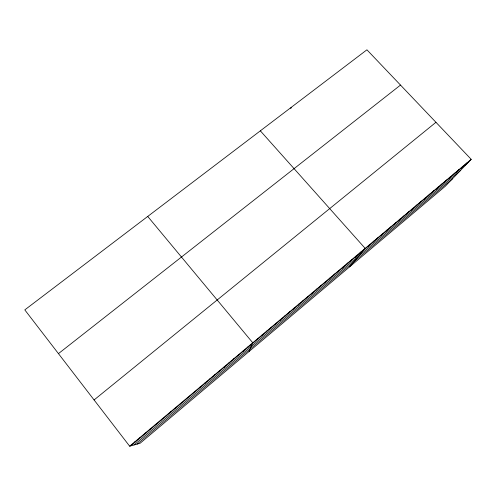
<?xml version="1.0" encoding="UTF-8"?>
<svg xmlns="http://www.w3.org/2000/svg" width="496" height="496" viewBox="0 0 496 496"><rect width="100%" height="100%" fill="white"/><g stroke="black" fill="none" stroke-linecap="round" stroke-linejoin="round"><path stroke-width="0.74" d="M219.437 371.324L219.437 370.785M224.198 367.319L224.254 366.742M228.941 363.339L229.047 362.712M290.83 108.661L291.102 107.446M233.672 359.364L233.827 358.701M238.384 355.409L238.588 354.702M243.077 351.466L243.331 350.715M247.752 347.535L248.056 346.747M249.048 351.515L252.768 342.792L147.721 216.442M257.058 339.717L257.455 338.849M261.683 335.835L262.136 334.924M266.29 331.96L266.792 331.012M270.884 328.104L271.43 327.112M275.46 324.254L276.055 323.225M280.023 320.422L280.668 319.356M284.568 316.609L285.256 315.499M289.094 312.802L289.831 311.655M293.607 309.014L294.388 307.83M298.102 305.232L298.933 304.017M302.585 301.469L303.459 300.21M307.049 297.718L307.966 296.422M311.5 293.979L312.461 292.652M315.933 290.259L316.944 288.889M320.348 286.545L321.402 285.144M324.75 282.844L325.847 281.406M329.139 279.161L330.28 277.686M333.51 275.491L334.695 273.978M337.869 271.827L339.097 270.283M342.209 268.181L343.48 266.6M346.537 264.548L347.851 262.93M350.846 260.927L352.203 259.272M355.142 257.312L356.543 255.632M359.426 253.716L360.865 251.999M349.55 266.891L365.174 248.378L260.344 130.832M368.075 246.45L369.594 244.664M372.44 242.786L374.003 240.963M376.786 239.128L378.392 237.274M381.126 235.488L382.769 233.597M385.442 231.861L387.128 229.939M389.744 228.247L391.474 226.288M394.035 224.638L395.808 222.648M398.313 221.049L400.117 219.027M402.572 217.471L404.42 215.419M406.813 213.906L408.704 211.817M411.041 210.354L412.97 208.233M415.257 206.813L417.229 204.662M419.461 203.279L421.464 201.097M423.646 199.764L425.692 197.551M427.819 196.261L429.902 194.017M431.973 192.77L434.093 190.495M436.114 189.286L438.272 186.98M440.243 185.82L442.438 183.483M444.36 182.367L446.592 179.998M448.458 178.92L450.728 176.52M452.544 175.485L454.851 173.061M456.618 172.062L458.961 169.607M460.679 168.659L463.053 166.166M464.721 165.255L467.133 162.744M471.2 159.328L445.247 186.304L140.089 443.269L129.654 446.189L24.8 309.882L366.928 49.811L471.2 159.328L129.654 446.189M137.206 444.075L452.495 178.765M130.653 445.91L468.751 161.87M134.007 444.974L460.474 170.475M94.085 399.95L435.953 122.301M58.447 353.623L400.508 85.076M134.807 441.868L135.743 441.638M139.934 437.559L140.814 437.373M145.043 433.268L145.867 433.132M150.133 428.99L150.896 428.904M155.205 424.731L155.911 424.688M160.258 420.484L160.909 420.49M165.292 416.262L165.887 416.311M170.308 412.046L170.847 412.145M175.305 407.855L175.782 407.997M180.277 403.67L180.705 403.862M185.237 399.509L185.609 399.739M190.179 395.355L190.495 395.634M195.102 391.226L195.362 391.549M200.006 387.103L200.217 387.475M204.891 382.999L205.046 383.414M209.758 378.913L209.864 379.366M214.607 374.84L214.656 375.336"/></g></svg>
